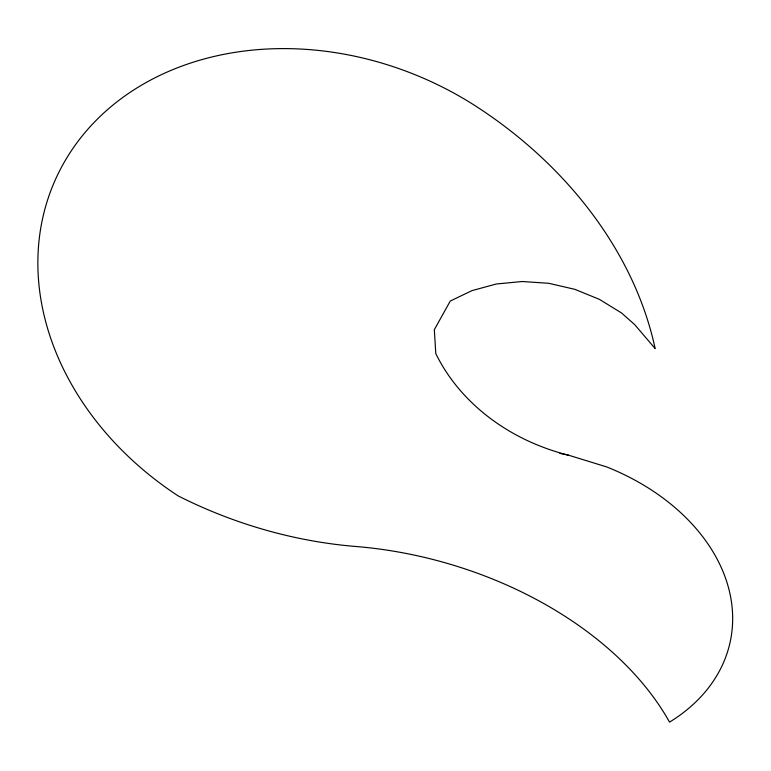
<?xml version="1.0" encoding="UTF-8"?>
<svg xmlns="http://www.w3.org/2000/svg" width="771" height="771" viewBox="0 0 771 771"><rect width="100%" height="100%" fill="white"/><g stroke="black" fill="none" stroke-linecap="round" stroke-linejoin="round"><path stroke-width="1.16" d="M559.91 453.406L568.4 455.141L606.661 466.918A203.929 149.314 11.8 0 1 726.822 654.03L726.793 654.087A203.823 149.227 11.8 0 1 669.527 722.119A312.93 206.185 15.4 0 0 355.797 546.485A422.469 358.708 28.1 0 1 178.236 495.946A298.878 243.019 24.1 0 1 79.914 138.847A298.878 243.019 24.1 0 1 479.186 108.335A389.182 305.904 24.3 0 1 655.138 348.569L634.6 324.524L621.551 312.978L599.404 299.35L574.8 289.318L548.692 283.294L522.16 281.511L496.245 284.007L471.977 290.628L450.264 301.056L434.324 329.689L435.798 353.59A195.805 166.314 7.7 0 0 568.4 455.141"/></g></svg>
